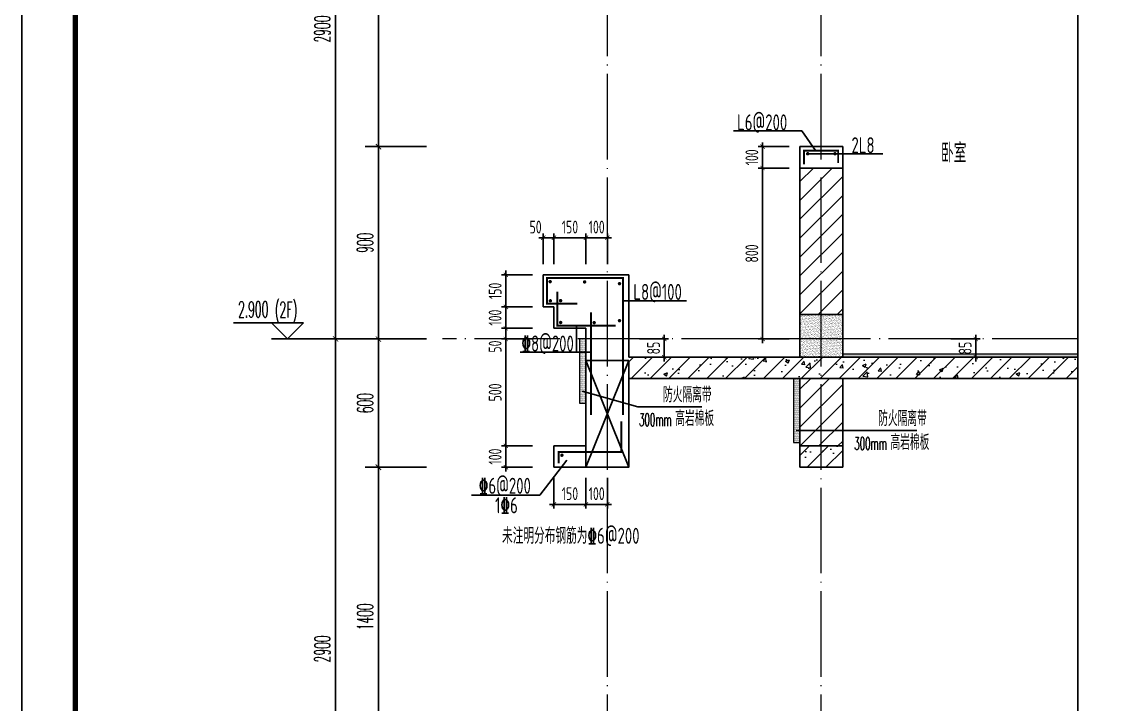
# Model space of a CAD drawing. Extents: x 826826 to 1642106, y -156213 to 399140.
# Drawn here: x 1580746 to 1585848, y 288958 to 292150 of the extents above; entities that cross this region are included whole.
import ezdxf

# ---------------------------------------------------------------- set-up
doc = ezdxf.new("R2010")
doc.units = 0
doc.header["$LTSCALE"] = 1000
doc.linetypes.add('DOTE', pattern=[2.4200000000000004, 2, -0.2, 0.02, -0.2])
doc.layers.get('0').update_dxf_attribs({"linetype": 'CONTINUOUS'})
doc.layers.get('DEFPOINTS').update_dxf_attribs({"linetype": 'CONTINUOUS'})
for name, color, linetype in [('DIM', 2, 'CONTINUOUS'), ('DIM_ELEV', 3, 'CONTINUOUS'), ('DIM_IDEN', 67, 'CONTINUOUS'), ('DIM_SYMB', 3, 'CONTINUOUS'), ('PUB_DIM', 3, 'CONTINUOUS'), ('PUB_TEXT', 2, 'CONTINUOUS'), ('REIN', 6, 'CONTINUOUS'), ('S-大样-砼线', 7, 'CONTINUOUS'), ('S-引出线', 40, 'CONTINUOUS'), ('TEXT', 2, 'CONTINUOUS'), ('WALL', 5, 'CONTINUOUS'), ('yichutu', 7, 'CONTINUOUS'), ('立面-看线', 251, 'CONTINUOUS')]:
    doc.layers.add(name, color=color, linetype=linetype)
for name, color, linetype, lineweight in [('DOTE', 251, 'DOTE', 9), ('PUB_HATCH', 8, 'CONTINUOUS', 9), ('内粉刷', 37, 'CONTINUOUS', 9), ('图框', 9, 'CONTINUOUS', 18)]:
    doc.layers.add(name, color=color, linetype=linetype, lineweight=lineweight)
doc.styles.add('_TCH_DIM', font='SIMPLEX.shx', dxfattribs={"width": 0.7, "bigfont": 'GBCBIG.shx'})
doc.styles.add('_TCH_DIM_T3', font='SIMPLEX.shx', dxfattribs={"width": 0.4941176470588236, "bigfont": 'GBCBIG.shx'})
doc.styles.add('DIM_FONT_T3', font='SIMPLEX', dxfattribs={"width": 0.7058823529411765, "bigfont": 'GBCBIG'})
doc.styles.add('TSSD_DIMENSION', font='Tssdeng.shx', dxfattribs={"width": 0.7, "bigfont": 'tssdchn.shx'})
doc.styles.add('TSSD_REIN', font='tssdeng.shx', dxfattribs={"width": 0.7, "height": 300, "bigfont": 'tssdchn.shx'})
doc.styles.add('w', font='tssdeng.shx', dxfattribs={"width": 0.8, "bigfont": 'tssdchn.shx'})
doc.dimstyles.new('_TCH_ARCH&&25', dxfattribs={"dimtxt": 74.375, "dimasz": 25, "dimexe": 62.5, "dimexo": 75, "dimgap": 25, "dimtad": 1, "dimdec": 0, "dimzin": 0, "dimdsep": 46, "dimtxsty": '_TCH_DIM_T3', "dimblk": 'ARCHTICK', "dimcen": 0.09, "dimclrt": 7, "dimazin": 0, "dimtfac": 1, "dimtdec": 0, "dimtix": 1, "dimtmove": 2, "dimatfit": 3, "dimldrblk": 'ARCHTICK', "dimfxl": 0, "dimtolj": 1, "dimtzin": 0, "dimarcsym": 0})
doc.dimstyles.new('TSSD_20_20', dxfattribs={"dimtxt": 60, "dimasz": 20, "dimexe": 20, "dimexo": 50, "dimgap": 20, "dimtad": 1, "dimdec": 0, "dimzin": 0, "dimdsep": 46, "dimtxsty": 'TSSD_DIMENSION', "dimblk": 'ARCHTICK', "dimblk1": 'ARCHTICK', "dimblk2": 'ARCHTICK', "dimcen": 0, "dimdle": 20, "dimclrt": 7, "dimadec": 0, "dimazin": 0, "dimtfac": 1, "dimtdec": 0, "dimtix": 1, "dimtmove": 2, "dimatfit": 3, "dimfxl": 0, "dimtolj": 1, "dimtzin": 0, "dimarcsym": 0})
pattern_1 = [(45, (689015.7944311065, 456254.2921609124), (-44.19419150182874, 44.19419150182875), [])]
pattern_2 = [(45, (689015.7944311065, 456209.4143234123), (-44.19417382415921, 44.19417382415922), []), (49.99999999999999, (689015.7944311065, 456209.4143234123), (179.3150456501884, -15.68803374564878), [18.75, -206.25]), (355, (689015.7944311065, 456209.4143234123), (-34.68783340325, 188.048033425003), [15, -165]), (100.4514, (689030.7373511065, 456208.1069884123), (144.6273454285054, 172.3598855152384), [15.9350475, -175.285528]), (46.18420000000002, (689015.7944311065, 456259.4143234123), (266.8102621564111, -41.37975358225452), [28.12499999999996, -309.3749999999993]), (96.6356, (689038.0286173566, 456255.9659966624), (233.6656763871758, 243.5294677251104), [23.902572, -262.92825]), (351.1842, (689015.7944311065, 456259.4143234123), (233.6654862834068, 243.5296502313311), [22.5, -247.5]), (21, (689040.7944311065, 456246.9143234123), (149.2267630296154, -100.6547226663347), [18.75, -206.25]), (326.0000000000001, (689040.7944311065, 456246.9143234123), (60.82883298039543, 181.2875112617133), [15, -165]), (71.4514, (689053.2299893566, 456238.5264219124), (210.0556571453725, 80.6326241774881), [15.9350475, -175.285528]), (37.50000000000001, (689015.7944311065, 456209.4143234123), (3.039963829322667, 83.22346345782788), [0, -163, 0, -167.5, 0, -165.625]), (7.499999999999999, (689015.7944311065, 456209.4143234123), (65.76738436053715, 98.60292797059006), [0, -95.5, 0, -159.25, 0, -63.125]), (327.5, (688960.0444311065, 456209.4143234123), (133.4556090431022, -5.638717933594939), [0, -62.5, 0, -195, 0, -258.75]), (317.5, (688935.0444311065, 456209.4143234123), (145.7965423355966, 25.02624558307943), [0, -81.25, 0, -129.5, 0, -183.75])]

# ---------------------------------------------------------------- blocks, each defined once
blk = doc.blocks.new('GFDDDDRG')
at = {"layer": '图框'}
blk.add_lwpolyline([(923309.7791572664, -107436.9617041193), (923309.7791572663, -159999.4617041193), (893609.7791572664, -159999.4617041193), (893609.7791572665, -107436.9617041193)], close=True, dxfattribs=at)
blk.add_lwpolyline([(923309.7791572664, -107436.9617041193), (923309.7791572663, -159999.4617041193), (893609.7791572664, -159999.4617041193), (893609.7791572665, -107436.9617041193)], close=True, dxfattribs=at)
at = {"layer": '图框', "const_width": 50}
blk.add_lwpolyline([(894109.7791572664, -159499.4617041193), (922809.7791572663, -159499.4617041193), (922809.7791572664, -108686.9617041193), (894109.7791572665, -108686.9617041193)], close=True, dxfattribs=at)
blk = doc.blocks.new('yct-1051-594-26275-14850-25-1002.0')
at = {"layer": 'yichutu', "color": 7}
blk.add_lwpolyline([(0, 0), (0, 14850), (26275, 14850), (26275, 0)], close=True, dxfattribs=at)
blk = doc.blocks.new('VDVDXAXFSFFX')
at = {"layer": 'PUB_HATCH'}
h = blk.add_hatch(dxfattribs=at)
h.set_pattern_fill('DOTS', color=251, scale=2, style=0)
h.set_pattern_definition([(0, (924712.4965232481, -148185.5928938247), (1.5875, 3.175), [0, -3.175])])
h.paths.add_polyline_path([(924682.496528509, -148185.5928938247), (924712.4965288265, -148185.5928938247), (924712.4965296196, -147935.5928918117), (924712.4965296126, -147885.5928918776), (924712.4965232481, -147885.5928918157), (924712.4965232481, -147885.5928938247), (924682.496528509, -147885.5928938247)])
at = {"layer": 'DIM_IDEN', "color": 5}
for p, q in [((924695.4944669578, -148129.2886519908), (924955.5658560492, -148202.8897275763)), ((924955.5658560492, -148202.8897275763), (925253.409062462, -148202.8897275763))]:
    blk.add_line(p, q, dxfattribs=at)
at = {"layer": 'PUB_HATCH', "color": 5}
blk.add_lwpolyline([(924712.4965232481, -147885.5928938247), (924682.496528509, -147885.5928938247), (924682.496528509, -148185.5928938247), (924712.4965232481, -148185.5928938247)], close=True, dxfattribs=at)
at = {"layer": 'PUB_TEXT', "style": 'DIM_FONT_T3', "width": 0.7058823529411765}
blk.add_text('防火隔离带', height=71.48936170212767, dxfattribs=at).set_placement((925072.609312775, -148181.8897275763))
at = {"layer": 'PUB_TEXT', "color": 5, "style": 'DIM_FONT_T3'}
for s, height, width, p in [('300mm', 59.5, 0.4982698961937717, (924960.3522060211, -148292.9097275763)), ('高岩棉板', 71.48936170212767, 0.7058823529411765, (925129.763970727, -148292.9097275763))]:
    blk.add_text(s, height=height, dxfattribs=dict(at, width=width)).set_placement(p)
blk = doc.blocks.new('A$C1F6240CC')
at = {"layer": 'PUB_HATCH'}
h = blk.add_hatch(dxfattribs=at)
h.set_pattern_fill('DOTS', color=251, scale=2, style=0)
h.set_pattern_definition([(0, (-1.955777406692505e-08, -299.9999999983702), (1.5875, 3.175), [0, -3.175])])
h.paths.add_polyline_path([(-29.99999475874938, -299.999999998312), (5.558831617236137e-06, -299.9999999983702), (6.351852789521217e-06, -49.99999798531644), (6.344867870211601e-06, 1.948734279721975e-06), (-1.955777406692505e-08, 2.010667230933905e-06), (-1.955777406692505e-08, 1.688022166490555e-09), (-29.99999475874938, 1.688022166490555e-09)])
at = {"layer": 'DIM_IDEN', "color": 5}
for p, q in [((-17.00205630995333, -243.6957581644529), (275.1374033376342, -243.6957581644529)), ((275.1374033376342, -243.6957581644529), (546.9959839678602, -243.6957581644529))]:
    blk.add_line(p, q, dxfattribs=at)
at = {"layer": 'PUB_HATCH', "color": 5}
blk.add_lwpolyline([(-1.955777406692505e-08, 1.629814505577087e-09), (-29.99999475874938, 1.629814505577087e-09), (-29.99999475874938, -299.9999999983702), (-1.955777406692505e-08, -299.9999999983702)], close=True, dxfattribs=at)
at = {"layer": 'PUB_TEXT', "style": 'DIM_FONT_T3', "width": 0.7058823529411765}
blk.add_text('防火隔离带', height=71.48936170212767, dxfattribs=at).set_placement((366.1962342807512, -222.6957581644529))
at = {"layer": 'PUB_TEXT', "color": 5, "style": 'DIM_FONT_T3'}
for s, height, width, p in [('高岩棉板', 71.48936170212767, 0.7058823529411765, (423.3508922328077, -333.7157581644528)), ('300mm', 59.5, 0.4982698961937717, (253.9391275269252, -333.7157581644528))]:
    blk.add_text(s, height=height, dxfattribs=dict(at, width=width)).set_placement(p)
blk = doc.blocks.new('_ArchTick')
at = {"color": 0, "linetype": 'ByBlock', "const_width": 0.15}
blk.add_lwpolyline([(-0.5, -0.5), (0.5, 0.5)], dxfattribs=at)
blk = doc.blocks.new('*D1341')
at = {"layer": 'DEFPOINTS', "color": 0}
for p in [(1583583.38397133, 290666.382415924), (1583749.343856421, 290666.382415924), (1583583.38397133, 290581.3824160886)]:
    blk.add_point(p, dxfattribs=at)
at = {"layer": 'DIM', "color": 0, "lineweight": -2}
for p, q in [((1583749.343856421, 290666.382415924), (1583749.343856421, 290686.382415924)), ((1583633.38397133, 290666.382415924), (1583769.343856421, 290666.382415924)), ((1583749.343856421, 290581.3824160886), (1583749.343856421, 290666.382415924)), ((1583633.38397133, 290581.3824160886), (1583769.343856421, 290581.3824160886)), ((1583749.343856421, 290581.3824160886), (1583749.343856421, 290561.3824160886))]:
    blk.add_line(p, q, dxfattribs=at)
at = {"layer": 'DIM', "color": 0, "lineweight": -2, "xscale": 20, "yscale": 20, "zscale": 20}
for p, rotation in [((1583749.343856421, 290666.382415924), 270), ((1583749.343856421, 290581.3824160886), 90)]:
    blk.add_blockref('_ArchTick', p, dxfattribs=dict(at, rotation=rotation))
at = {"layer": 'DIM', "color": 7, "insert": (1583699.343856421, 290623.8824160065), "char_height": 60, "attachment_point": 5, "rotation": 90, "style": 'TSSD_DIMENSION'}
blk.add_mtext('\\A1;85', dxfattribs=at)
blk = doc.blocks.new('*D1514')
at = {"layer": 'DEFPOINTS', "color": 0}
for p in [(1585039.68739327, 290666.3823957681), (1585205.647279134, 290666.3823957681), (1585039.68739327, 290581.3824224813)]:
    blk.add_point(p, dxfattribs=at)
at = {"layer": 'DIM', "color": 0, "lineweight": -2}
for p, q in [((1585205.647279134, 290666.3823957681), (1585205.647279134, 290686.3823957681)), ((1585089.68739327, 290666.3823957681), (1585225.647279134, 290666.3823957681)), ((1585205.647279134, 290581.3824224813), (1585205.647279134, 290666.3823957681)), ((1585089.68739327, 290581.3824224813), (1585225.647279134, 290581.3824224813)), ((1585205.647279134, 290581.3824224813), (1585205.647279134, 290561.3824224813))]:
    blk.add_line(p, q, dxfattribs=at)
at = {"layer": 'DIM', "color": 0, "lineweight": -2, "xscale": 20, "yscale": 20, "zscale": 20}
for p, rotation in [((1585205.647279134, 290666.3823957681), 270), ((1585205.647279134, 290581.3824224813), 90)]:
    blk.add_blockref('_ArchTick', p, dxfattribs=dict(at, rotation=rotation))
at = {"layer": 'DIM', "color": 7, "insert": (1585155.647279134, 290623.8824091249), "char_height": 60, "attachment_point": 5, "rotation": 90, "style": 'TSSD_DIMENSION'}
blk.add_mtext('\\A1;85', dxfattribs=at)
blk = doc.blocks.new('*D1520')
at = {"layer": 'DEFPOINTS', "color": 0}
for p in [(1583233.384237517, 290066.3822785713), (1583383.384237515, 290066.3822785683), (1583383.384237515, 289892.6715886153)]:
    blk.add_point(p, dxfattribs=at)
at = {"layer": 'DIM', "color": 0, "lineweight": -2}
for p, q in [((1583233.384237517, 290016.3822785713), (1583233.384237517, 289872.6715886153)), ((1583383.384237515, 290016.3822785683), (1583383.384237515, 289872.6715886153)), ((1583213.384237517, 289892.6715886153), (1583403.384237515, 289892.6715886153))]:
    blk.add_line(p, q, dxfattribs=at)
at = {"layer": 'DIM', "color": 0, "lineweight": -2, "xscale": 20, "yscale": 20, "zscale": 20, "rotation": 180}
blk.add_blockref('_ArchTick', (1583233.384237517, 289892.6715886153), dxfattribs=at)
at = {"layer": 'DIM', "color": 0, "lineweight": -2, "xscale": 20, "yscale": 20, "zscale": 20}
blk.add_blockref('_ArchTick', (1583383.384237515, 289892.6715886153), dxfattribs=at)
at = {"layer": 'DIM', "color": 7, "insert": (1583308.384237516, 289942.6715886153), "char_height": 60, "attachment_point": 5, "style": 'TSSD_DIMENSION'}
blk.add_mtext('\\A1;150', dxfattribs=at)
blk = doc.blocks.new('*D1521')
at = {"layer": 'DEFPOINTS', "color": 0}
for p in [(1583383.384237516, 290066.3822785683), (1583483.384230838, 290066.3822785665), (1583483.384230838, 289892.6715886128)]:
    blk.add_point(p, dxfattribs=at)
at = {"layer": 'DIM', "color": 0, "lineweight": -2}
for p, q in [((1583383.384237516, 290016.3822785683), (1583383.384237516, 289872.6715886128)), ((1583483.384230838, 290016.3822785665), (1583483.384230838, 289872.6715886128)), ((1583383.384237516, 289892.6715886128), (1583363.384237516, 289892.6715886128)), ((1583383.384237516, 289892.6715886128), (1583483.384230838, 289892.6715886128)), ((1583483.384230838, 289892.6715886128), (1583503.384230838, 289892.6715886128))]:
    blk.add_line(p, q, dxfattribs=at)
at = {"layer": 'DIM', "color": 0, "lineweight": -2, "xscale": 20, "yscale": 20, "zscale": 20}
blk.add_blockref('_ArchTick', (1583383.384237516, 289892.6715886128), dxfattribs=at)
at = {"layer": 'DIM', "color": 0, "lineweight": -2, "xscale": 20, "yscale": 20, "zscale": 20, "rotation": 180}
blk.add_blockref('_ArchTick', (1583483.384230838, 289892.6715886128), dxfattribs=at)
at = {"layer": 'DIM', "color": 7, "insert": (1583433.384234177, 289942.6715886128), "char_height": 60, "attachment_point": 5, "style": 'TSSD_DIMENSION'}
blk.add_mtext('\\A1;100', dxfattribs=at)
blk = doc.blocks.new('*D1522')
at = {"layer": 'DEFPOINTS', "color": 0}
for p in [(1583008.773185686, 290966.3822785673), (1583183.383952135, 290966.3822785673), (1583183.383952135, 290816.3822785672)]:
    blk.add_point(p, dxfattribs=at)
at = {"layer": 'DIM', "color": 0, "lineweight": -2}
for p, q in [((1583133.383952135, 290966.3822785673), (1582988.773185686, 290966.3822785673)), ((1583008.773185686, 290796.3822785672), (1583008.773185686, 290986.3822785673)), ((1583133.383952135, 290816.3822785672), (1582988.773185686, 290816.3822785672))]:
    blk.add_line(p, q, dxfattribs=at)
at = {"layer": 'DIM', "color": 0, "lineweight": -2, "xscale": 20, "yscale": 20, "zscale": 20}
for p, rotation in [((1583008.773185686, 290966.3822785673), 90), ((1583008.773185686, 290816.3822785672), 270)]:
    blk.add_blockref('_ArchTick', p, dxfattribs=dict(at, rotation=rotation))
at = {"layer": 'DIM', "color": 7, "insert": (1582958.773185686, 290891.3822785675), "char_height": 60, "attachment_point": 5, "rotation": 90, "style": 'TSSD_DIMENSION'}
blk.add_mtext('\\A1;150', dxfattribs=at)
blk = doc.blocks.new('*D1523')
at = {"layer": 'DEFPOINTS', "color": 0}
for p in [(1583008.773185686, 290816.3822785672), (1583183.383952135, 290816.3822785672), (1583183.383952135, 290716.3822785672)]:
    blk.add_point(p, dxfattribs=at)
at = {"layer": 'DIM', "color": 0, "lineweight": -2}
for p, q in [((1583133.383952135, 290816.3822785672), (1582988.773185686, 290816.3822785672)), ((1583008.773185686, 290816.3822785672), (1583008.773185686, 290836.3822785672)), ((1583008.773185686, 290716.3822785672), (1583008.773185686, 290816.3822785672)), ((1583133.383952135, 290716.3822785672), (1582988.773185686, 290716.3822785672)), ((1583008.773185686, 290716.3822785672), (1583008.773185686, 290696.3822785672))]:
    blk.add_line(p, q, dxfattribs=at)
at = {"layer": 'DIM', "color": 0, "lineweight": -2, "xscale": 20, "yscale": 20, "zscale": 20}
for p, rotation in [((1583008.773185686, 290816.3822785672), 270), ((1583008.773185686, 290716.3822785672), 90)]:
    blk.add_blockref('_ArchTick', p, dxfattribs=dict(at, rotation=rotation))
at = {"layer": 'DIM', "color": 7, "insert": (1582958.773185686, 290766.3822785674), "char_height": 60, "attachment_point": 5, "rotation": 90, "style": 'TSSD_DIMENSION'}
blk.add_mtext('\\A1;100', dxfattribs=at)
blk = doc.blocks.new('*D1524')
at = {"layer": 'DEFPOINTS', "color": 0}
for p in [(1583008.773185686, 290716.3822785672), (1583183.383952135, 290716.3822785672), (1583183.383952135, 290666.3822785675)]:
    blk.add_point(p, dxfattribs=at)
at = {"layer": 'DIM', "color": 0, "lineweight": -2}
for p, q in [((1583008.773185686, 290646.3822785675), (1583008.773185686, 290736.3822785672)), ((1583133.383952135, 290716.3822785672), (1582988.773185686, 290716.3822785672)), ((1583133.383952135, 290666.3822785675), (1582988.773185686, 290666.3822785675))]:
    blk.add_line(p, q, dxfattribs=at)
at = {"layer": 'DIM', "color": 0, "lineweight": -2, "xscale": 20, "yscale": 20, "zscale": 20}
for p, rotation in [((1583008.773185686, 290716.3822785672), 90), ((1583008.773185686, 290666.3822785675), 270)]:
    blk.add_blockref('_ArchTick', p, dxfattribs=dict(at, rotation=rotation))
at = {"layer": 'DIM', "color": 7, "insert": (1582958.773185686, 290630.9207401062), "char_height": 60, "attachment_point": 5, "rotation": 90, "style": 'TSSD_DIMENSION'}
blk.add_mtext('\\A1;50', dxfattribs=at)
blk = doc.blocks.new('*D1525')
at = {"layer": 'DEFPOINTS', "color": 0}
for p in [(1583008.773185686, 290666.3822785675), (1583183.383952135, 290666.3822785675), (1583183.383952135, 290166.3822785676)]:
    blk.add_point(p, dxfattribs=at)
at = {"layer": 'DIM', "color": 0, "lineweight": -2}
for p, q in [((1583008.773185686, 290146.3822785676), (1583008.773185686, 290686.3822785675)), ((1583133.383952135, 290666.3822785675), (1582988.773185686, 290666.3822785675)), ((1583133.383952135, 290166.3822785676), (1582988.773185686, 290166.3822785676))]:
    blk.add_line(p, q, dxfattribs=at)
at = {"layer": 'DIM', "color": 0, "lineweight": -2, "xscale": 20, "yscale": 20, "zscale": 20}
for p, rotation in [((1583008.773185686, 290666.3822785675), 90), ((1583008.773185686, 290166.3822785676), 270)]:
    blk.add_blockref('_ArchTick', p, dxfattribs=dict(at, rotation=rotation))
at = {"layer": 'DIM', "color": 7, "insert": (1582958.773185686, 290416.3822785678), "char_height": 60, "attachment_point": 5, "rotation": 90, "style": 'TSSD_DIMENSION'}
blk.add_mtext('\\A1;500', dxfattribs=at)
blk = doc.blocks.new('*D1526')
at = {"layer": 'DEFPOINTS', "color": 0}
for p in [(1583008.773185686, 290166.3822785676), (1583183.383952135, 290166.3822785676), (1583183.383952135, 290066.3822785676)]:
    blk.add_point(p, dxfattribs=at)
at = {"layer": 'DIM', "color": 0, "lineweight": -2}
for p, q in [((1583008.773185686, 290166.3822785676), (1583008.773185686, 290186.3822785676)), ((1583133.383952135, 290166.3822785676), (1582988.773185686, 290166.3822785676)), ((1583008.773185686, 290066.3822785676), (1583008.773185686, 290166.3822785676)), ((1583133.383952135, 290066.3822785676), (1582988.773185686, 290066.3822785676)), ((1583008.773185686, 290066.3822785676), (1583008.773185686, 290046.3822785676))]:
    blk.add_line(p, q, dxfattribs=at)
at = {"layer": 'DIM', "color": 0, "lineweight": -2, "xscale": 20, "yscale": 20, "zscale": 20}
for p, rotation in [((1583008.773185686, 290166.3822785676), 270), ((1583008.773185686, 290066.3822785676), 90)]:
    blk.add_blockref('_ArchTick', p, dxfattribs=dict(at, rotation=rotation))
at = {"layer": 'DIM', "color": 7, "insert": (1582958.773185686, 290116.3822785679), "char_height": 60, "attachment_point": 5, "rotation": 90, "style": 'TSSD_DIMENSION'}
blk.add_mtext('\\A1;100', dxfattribs=at)
blk = doc.blocks.new('*D1543')
at = {"layer": 'DEFPOINTS', "color": 0}
for p in [(1582413.189814228, 290066.3822785678), (1582713.189814249, 290066.3822785678), (1582713.189814249, 288666.3824160881)]:
    blk.add_point(p, dxfattribs=at)
at = {"layer": 'PUB_DIM', "color": 0, "lineweight": -2}
for p, q in [((1582638.189814249, 290066.3822785678), (1582350.689814228, 290066.3822785678)), ((1582413.189814228, 288666.3824160881), (1582413.189814228, 290066.3822785678)), ((1582638.189814249, 288666.3824160881), (1582350.689814228, 288666.3824160881))]:
    blk.add_line(p, q, dxfattribs=at)
at = {"layer": 'PUB_DIM', "color": 0, "lineweight": -2, "xscale": 25, "yscale": 25, "zscale": 25}
for p, rotation in [((1582413.189814228, 290066.3822785678), 90), ((1582413.189814228, 288666.3824160881), 270)]:
    blk.add_blockref('_ArchTick', p, dxfattribs=dict(at, rotation=rotation))
at = {"layer": 'PUB_DIM', "color": 7, "insert": (1582351.002314228, 289366.3823473282), "char_height": 74.375, "attachment_point": 5, "rotation": 90, "style": '_TCH_DIM_T3'}
blk.add_mtext('\\A1;1400', dxfattribs=at)
blk = doc.blocks.new('*D1544')
at = {"layer": 'DEFPOINTS', "color": 0}
for p in [(1582413.189814228, 290666.3822785674), (1582713.189814249, 290666.3822785674), (1582713.189814249, 290066.3822785678)]:
    blk.add_point(p, dxfattribs=at)
at = {"layer": 'PUB_DIM', "color": 0, "lineweight": -2}
for p, q in [((1582638.189814249, 290666.3822785674), (1582350.689814228, 290666.3822785674)), ((1582413.189814228, 290066.3822785678), (1582413.189814228, 290666.3822785674)), ((1582638.189814249, 290066.3822785678), (1582350.689814228, 290066.3822785678))]:
    blk.add_line(p, q, dxfattribs=at)
at = {"layer": 'PUB_DIM', "color": 0, "lineweight": -2, "xscale": 25, "yscale": 25, "zscale": 25}
for p, rotation in [((1582413.189814228, 290666.3822785674), 90), ((1582413.189814228, 290066.3822785678), 270)]:
    blk.add_blockref('_ArchTick', p, dxfattribs=dict(at, rotation=rotation))
at = {"layer": 'PUB_DIM', "color": 7, "insert": (1582351.002314228, 290366.3822785678), "char_height": 74.375, "attachment_point": 5, "rotation": 90, "style": '_TCH_DIM_T3'}
blk.add_mtext('\\A1;600', dxfattribs=at)
blk = doc.blocks.new('*D1545')
at = {"layer": 'DEFPOINTS', "color": 0}
for p in [(1582413.189814228, 291566.3824160881), (1582713.189814249, 291566.3824160881), (1582713.189814249, 290666.3822785674)]:
    blk.add_point(p, dxfattribs=at)
at = {"layer": 'PUB_DIM', "color": 0, "lineweight": -2}
for p, q in [((1582638.189814249, 291566.3824160881), (1582350.689814228, 291566.3824160881)), ((1582413.189814228, 290666.3822785674), (1582413.189814228, 291566.3824160881)), ((1582638.189814249, 290666.3822785674), (1582350.689814228, 290666.3822785674))]:
    blk.add_line(p, q, dxfattribs=at)
at = {"layer": 'PUB_DIM', "color": 0, "lineweight": -2, "xscale": 25, "yscale": 25, "zscale": 25}
for p, rotation in [((1582413.189814228, 291566.3824160881), 90), ((1582413.189814228, 290666.3822785674), 270)]:
    blk.add_blockref('_ArchTick', p, dxfattribs=dict(at, rotation=rotation))
at = {"layer": 'PUB_DIM', "color": 7, "insert": (1582351.002314228, 291116.382347328), "char_height": 74.375, "attachment_point": 5, "rotation": 90, "style": '_TCH_DIM_T3'}
blk.add_mtext('\\A1;900', dxfattribs=at)
blk = doc.blocks.new('*D1546')
at = {"layer": 'DEFPOINTS', "color": 0}
for p in [(1582413.189814228, 292966.3822785678), (1582713.189814249, 292966.3822785678), (1582713.189814249, 291566.3824160881)]:
    blk.add_point(p, dxfattribs=at)
at = {"layer": 'PUB_DIM', "color": 0, "lineweight": -2}
for p, q in [((1582638.189814249, 292966.3822785678), (1582350.689814228, 292966.3822785678)), ((1582413.189814228, 291566.3824160881), (1582413.189814228, 292966.3822785678)), ((1582638.189814249, 291566.3824160881), (1582350.689814228, 291566.3824160881))]:
    blk.add_line(p, q, dxfattribs=at)
at = {"layer": 'PUB_DIM', "color": 0, "lineweight": -2, "xscale": 25, "yscale": 25, "zscale": 25}
for p, rotation in [((1582413.189814228, 292966.3822785678), 90), ((1582413.189814228, 291566.3824160881), 270)]:
    blk.add_blockref('_ArchTick', p, dxfattribs=dict(at, rotation=rotation))
at = {"layer": 'PUB_DIM', "color": 7, "insert": (1582351.002314228, 292266.3823473282), "char_height": 74.375, "attachment_point": 5, "rotation": 90, "style": '_TCH_DIM_T3'}
blk.add_mtext('\\A1;1400', dxfattribs=at)
blk = doc.blocks.new('*D1559')
at = {"layer": 'DEFPOINTS', "color": 0}
for p in [(1582213.189814223, 290666.3822785674), (1582713.189814249, 290666.3822785674), (1582713.189814249, 287766.3822785674)]:
    blk.add_point(p, dxfattribs=at)
at = {"layer": 'PUB_DIM', "color": 0, "lineweight": -2}
for p, q in [((1582638.189814249, 290666.3822785674), (1582150.689814223, 290666.3822785674)), ((1582213.189814223, 287766.3822785674), (1582213.189814223, 290666.3822785674)), ((1582638.189814249, 287766.3822785674), (1582150.689814223, 287766.3822785674))]:
    blk.add_line(p, q, dxfattribs=at)
at = {"layer": 'PUB_DIM', "color": 0, "lineweight": -2, "xscale": 25, "yscale": 25, "zscale": 25}
for p, rotation in [((1582213.189814223, 290666.3822785674), 90), ((1582213.189814223, 287766.3822785674), 270)]:
    blk.add_blockref('_ArchTick', p, dxfattribs=dict(at, rotation=rotation))
at = {"layer": 'PUB_DIM', "color": 7, "insert": (1582151.002314223, 289216.3822785676), "char_height": 74.375, "attachment_point": 5, "rotation": 90, "style": '_TCH_DIM_T3'}
blk.add_mtext('\\A1;2900', dxfattribs=at)
blk = doc.blocks.new('*D1560')
at = {"layer": 'DEFPOINTS', "color": 0}
for p in [(1582213.189814223, 293566.3822785674), (1582713.189814249, 293566.3822785674), (1582713.189814249, 290666.3822785674)]:
    blk.add_point(p, dxfattribs=at)
at = {"layer": 'PUB_DIM', "color": 0, "lineweight": -2}
for p, q in [((1582638.189814249, 293566.3822785674), (1582150.689814223, 293566.3822785674)), ((1582213.189814223, 290666.3822785674), (1582213.189814223, 293566.3822785674)), ((1582638.189814249, 290666.3822785674), (1582150.689814223, 290666.3822785674))]:
    blk.add_line(p, q, dxfattribs=at)
at = {"layer": 'PUB_DIM', "color": 0, "lineweight": -2, "xscale": 25, "yscale": 25, "zscale": 25}
for p, rotation in [((1582213.189814223, 293566.3822785674), 90), ((1582213.189814223, 290666.3822785674), 270)]:
    blk.add_blockref('_ArchTick', p, dxfattribs=dict(at, rotation=rotation))
at = {"layer": 'PUB_DIM', "color": 7, "insert": (1582151.002314223, 292116.3822785676), "char_height": 74.375, "attachment_point": 5, "rotation": 90, "style": '_TCH_DIM_T3'}
blk.add_mtext('\\A1;2900', dxfattribs=at)
blk = doc.blocks.new('20210809.02282059')
at = {"layer": 'REIN', "const_width": 9}
blk.add_lwpolyline([(87484.17413905729, 66580.93723980524), (87484.17413905729, 66644.7473179046), (87644.05902665015, 66644.7473179046), (87644.05902665015, 66586.78243779903)], dxfattribs=at)
at = {"layer": 'REIN', "const_width": 8}
for points in [[(87497.66146427253, 66629.68552062381, 1), (87505.66146427253, 66629.68552062381, 1)], [(87625.09821334062, 66629.68552062381, 1), (87633.09821334062, 66629.68552062381, 1)]]:
    blk.add_lwpolyline(points, format="xyb", close=True, dxfattribs=at)
at = {"layer": 'S-引出线'}
for p, q in [((87474.5888281595, 66737.00278282212), (87154.50981688779, 66737.00278282212)), ((87538.80876634456, 66644.7473179046), (87474.5888281595, 66737.00278282212)), ((87501.66146427253, 66629.68552062381), (87853.2882327484, 66629.68552062381))]:
    blk.add_line(p, q, dxfattribs=at)
at = {"layer": 'TEXT', "style": 'w', "width": 0.7}
for s, p in [('L6@200', (87171.47256206069, 66739.17247021152)), ('2L8', (87706.15828353167, 66632.06966891466))]:
    blk.add_text(s, height=75, rotation=1.867629851175362e-07, dxfattribs=at).set_placement(p)
blk = doc.blocks.new('A$C696610E5')
at = {"layer": 'REIN', "const_width": 9}
for points in [[(494.509790064767, 974.7257854625932), (353.2976836580783, 974.7257854625932), (353.2976836580783, 1094.985582859663), (708.3287663660012, 1094.985582859663), (708.3287663660012, 454.9217226114124)], [(401.6353541486897, 1031.683887465857), (401.6353541486897, 872.6115356116788), (673.8797542294487, 872.6115356116788)], [(557.8394778273068, 933.9868763727718), (557.8394778273068, 454.9217226114124)]]:
    blk.add_lwpolyline(points, dxfattribs=at)
at = {"layer": 'REIN', "const_width": 8}
for points in [[(363.4237561263144, 1078.319648156874, 1), (371.4237561263144, 1078.319648156874, 1)], [(524.5462573827244, 1076.877613991499, 1), (532.5462573827244, 1076.877613991499, 1)], [(687.691048192326, 1068.733111102658, 1), (695.691048192326, 1068.733111102658, 1)], [(364.5459516532719, 988.5857456214726, 1), (372.5459516532719, 988.5857456214726, 1)], [(412.3416766035371, 989.1865931907669, 1), (420.3416766035371, 989.1865931907669, 1)], [(412.3416766035371, 887.0723433398525, 1), (420.3416766035371, 887.0723433398525, 1)], [(569.1502675772645, 886.0968876407132, 1), (577.1502675772645, 886.0968876407132, 1)], [(687.691048192326, 895.7309673416312, 1), (695.691048192326, 895.7309673416312, 1)], [(418.3335837004706, 266.0728377097403, 1), (426.3335837004706, 266.0728377097403, 1)]]:
    blk.add_lwpolyline(points, format="xyb", close=True, dxfattribs=at)
at = {"layer": 'REIN'}
blk.add_lwpolyline([(407.6962873237208, 227.9368133810931, 9, 9, 0), (407.6962873237208, 280.8972348045208, 9, 9, 0), (700.0779394982383, 280.8972348045208, 9, 9, 0), (700.0779394982383, 425.2837667731219, 9, 9, 0)], format="xyseb", dxfattribs=at)
at = {"layer": 'S-大样-砼线'}
for p, q in [((534.9040304459631, 709.8516199543374), (734.9040294354782, 209.8440195930889)), ((734.9069771897048, 709.8516199523001), (534.9069785606116, 209.844019583601))]:
    blk.add_line(p, q, dxfattribs=at)
blk.add_lwpolyline([(734.9040363086388, 709.8516199485748), (534.9040304459631, 709.8516199485748), (534.9040306201205, 209.8440195873263), (734.9040364818648, 209.8440195873263)], close=True, dxfattribs=at)
at = {"layer": 'S-引出线'}
for p, q in [((704.1631958922371, 988.4597291483078), (1004.297492629848, 988.4597291483078)), ((490.5750032179058, 872.6115356116788), (490.5750032179058, 748.9157818023814)), ((227.2092979103327, 748.9157818023814), (561.0946904830635, 748.9157818023814))]:
    blk.add_line(p, q, dxfattribs=at)
blk.add_lwpolyline([(445.2543249456212, 242.7062188587734), (318.5882805185392, 79.6132992474013), (-0.001608953811228275, 79.6132992474013)], dxfattribs=at)
at = {"layer": 'TEXT', "style": 'TSSD_REIN', "width": 0.7}
for s, p in [('L8@100', (756.2409710646607, 992.5684979612124)), ('%%1328@200', (233.1230397964828, 751.0794697510428)), ('%%1326@200', (33.92213285947219, 85.49364312767284)), ('1%%1326', (110.1237758682109, -5.770403678005096)), ('未注明分布钢筋为%%1326@200', (142.7750935829245, -148.4006670246017))]:
    blk.add_text(s, height=75, rotation=1.867629851175362e-07, dxfattribs=at).set_placement(p)
blk = doc.blocks.new('*D2167')
at = {"layer": 'DEFPOINTS', "color": 0}
for p in [(1583233.383977977, 291140.0929685128), (1583183.383887869, 290966.3822785616), (1583233.383977977, 290966.3822785625)]:
    blk.add_point(p, dxfattribs=at)
at = {"layer": 'DIM', "color": 0, "lineweight": -2}
for p, q in [((1583183.383887869, 291016.3822785616), (1583183.383887869, 291160.0929685128)), ((1583233.383977977, 291016.3822785625), (1583233.383977977, 291160.0929685128)), ((1583163.383887869, 291140.0929685128), (1583253.383977977, 291140.0929685128))]:
    blk.add_line(p, q, dxfattribs=at)
at = {"layer": 'DIM', "color": 0, "lineweight": -2, "xscale": 20, "yscale": 20, "zscale": 20, "rotation": 180}
blk.add_blockref('_ArchTick', (1583183.383887869, 291140.0929685128), dxfattribs=at)
at = {"layer": 'DIM', "color": 0, "lineweight": -2, "xscale": 20, "yscale": 20, "zscale": 20}
blk.add_blockref('_ArchTick', (1583233.383977977, 291140.0929685128), dxfattribs=at)
at = {"layer": 'DIM', "color": 7, "insert": (1583147.922349407, 291190.0929685128), "char_height": 60, "attachment_point": 5, "style": 'TSSD_DIMENSION'}
blk.add_mtext('\\A1;50', dxfattribs=at)
blk = doc.blocks.new('*D2168')
at = {"layer": 'DEFPOINTS', "color": 0}
for p in [(1583383.383978006, 291140.0929685147), (1583233.383977977, 290966.3822785625), (1583383.383978006, 290966.3822785653)]:
    blk.add_point(p, dxfattribs=at)
at = {"layer": 'DIM', "color": 0, "lineweight": -2}
for p, q in [((1583233.383977977, 291016.3822785625), (1583233.383977977, 291160.0929685147)), ((1583383.383978006, 291016.3822785653), (1583383.383978006, 291160.0929685147)), ((1583213.383977977, 291140.0929685147), (1583403.383978006, 291140.0929685147))]:
    blk.add_line(p, q, dxfattribs=at)
at = {"layer": 'DIM', "color": 0, "lineweight": -2, "xscale": 20, "yscale": 20, "zscale": 20, "rotation": 180}
blk.add_blockref('_ArchTick', (1583233.383977977, 291140.0929685147), dxfattribs=at)
at = {"layer": 'DIM', "color": 0, "lineweight": -2, "xscale": 20, "yscale": 20, "zscale": 20}
blk.add_blockref('_ArchTick', (1583383.383978006, 291140.0929685147), dxfattribs=at)
at = {"layer": 'DIM', "color": 7, "insert": (1583308.383977992, 291190.0929685147), "char_height": 60, "attachment_point": 5, "style": 'TSSD_DIMENSION'}
blk.add_mtext('\\A1;150', dxfattribs=at)
blk = doc.blocks.new('*D2169')
at = {"layer": 'DEFPOINTS', "color": 0}
for p in [(1583483.383971329, 291140.0929685171), (1583383.383978006, 290966.3822785653), (1583483.383971329, 290966.3822785673)]:
    blk.add_point(p, dxfattribs=at)
at = {"layer": 'DIM', "color": 0, "lineweight": -2}
for p, q in [((1583383.383978006, 291016.3822785653), (1583383.383978006, 291160.0929685171)), ((1583483.383971329, 291016.3822785673), (1583483.383971329, 291160.0929685171)), ((1583383.383978006, 291140.0929685171), (1583363.383978006, 291140.0929685171)), ((1583383.383978006, 291140.0929685171), (1583483.383971329, 291140.0929685171)), ((1583483.383971329, 291140.0929685171), (1583503.383971329, 291140.0929685171))]:
    blk.add_line(p, q, dxfattribs=at)
at = {"layer": 'DIM', "color": 0, "lineweight": -2, "xscale": 20, "yscale": 20, "zscale": 20}
blk.add_blockref('_ArchTick', (1583383.383978006, 291140.0929685171), dxfattribs=at)
at = {"layer": 'DIM', "color": 0, "lineweight": -2, "xscale": 20, "yscale": 20, "zscale": 20, "rotation": 180}
blk.add_blockref('_ArchTick', (1583483.383971329, 291140.0929685171), dxfattribs=at)
at = {"layer": 'DIM', "color": 7, "insert": (1583433.383974667, 291190.0929685171), "char_height": 60, "attachment_point": 5, "style": 'TSSD_DIMENSION'}
blk.add_mtext('\\A1;100', dxfattribs=at)
blk = doc.blocks.new('*D2704')
at = {"layer": 'DEFPOINTS', "color": 0}
for p in [(1584208.773269033, 291566.3824160944), (1584383.384035482, 291566.3824160944), (1584383.383964511, 291466.3824160887)]:
    blk.add_point(p, dxfattribs=at)
at = {"layer": 'DIM', "color": 0, "lineweight": -2}
for p, q in [((1584333.384035482, 291566.3824160944), (1584188.773269033, 291566.3824160944)), ((1584208.773269033, 291566.3824160944), (1584208.773269033, 291586.3824160944)), ((1584208.773269033, 291466.3824160887), (1584208.773269033, 291566.3824160944)), ((1584333.383964511, 291466.3824160887), (1584188.773269033, 291466.3824160887)), ((1584208.773269033, 291466.3824160887), (1584208.773269033, 291446.3824160887))]:
    blk.add_line(p, q, dxfattribs=at)
at = {"layer": 'DIM', "color": 0, "lineweight": -2, "xscale": 20, "yscale": 20, "zscale": 20}
for p, rotation in [((1584208.773269033, 291566.3824160944), 270), ((1584208.773269033, 291466.3824160887), 90)]:
    blk.add_blockref('_ArchTick', p, dxfattribs=dict(at, rotation=rotation))
at = {"layer": 'DIM', "color": 7, "insert": (1584158.773269033, 291516.3824160918), "char_height": 60, "attachment_point": 5, "rotation": 90, "style": 'TSSD_DIMENSION'}
blk.add_mtext('\\A1;100', dxfattribs=at)
blk = doc.blocks.new('*D2705')
at = {"layer": 'DEFPOINTS', "color": 0}
for p in [(1584208.773269033, 291466.3824160887), (1584383.383964511, 291466.3824160887), (1584383.383396746, 290666.3864905111)]:
    blk.add_point(p, dxfattribs=at)
at = {"layer": 'DIM', "color": 0, "lineweight": -2}
for p, q in [((1584333.383964511, 291466.3824160887), (1584188.773269033, 291466.3824160887)), ((1584208.773269033, 290646.3864905111), (1584208.773269033, 291486.3824160887)), ((1584333.383396746, 290666.3864905111), (1584188.773269033, 290666.3864905111))]:
    blk.add_line(p, q, dxfattribs=at)
at = {"layer": 'DIM', "color": 0, "lineweight": -2, "xscale": 20, "yscale": 20, "zscale": 20}
for p, rotation in [((1584208.773269033, 291466.3824160887), 90), ((1584208.773269033, 290666.3864905111), 270)]:
    blk.add_blockref('_ArchTick', p, dxfattribs=dict(at, rotation=rotation))
at = {"layer": 'DIM', "color": 7, "insert": (1584158.773269033, 291066.3844533002), "char_height": 60, "attachment_point": 5, "rotation": 90, "style": 'TSSD_DIMENSION'}
blk.add_mtext('\\A1;800', dxfattribs=at)

msp = doc.modelspace()

# ---------------------------------------------------------------- hatches: boundary and pattern name
at = {"layer": 'PUB_HATCH'}
h = msp.add_hatch(dxfattribs=at)
h.set_pattern_fill('普通砖', color=256, scale=25, style=0)
h.set_pattern_definition(pattern_1)
h.paths.add_polyline_path([(1584583.383964511, 290781.38241609), (1584583.383964511, 291466.3824160887), (1584383.383964511, 291466.3824160887), (1584383.383964511, 290781.38241609)])
h = msp.add_hatch(dxfattribs=at)
h.set_pattern_fill('钢筋混凝土', color=256, scale=25, style=0)
h.set_pattern_definition(pattern_2)
h.paths.add_polyline_path([(1583583.383971329, 290581.3824160886), (1583583.383971329, 290481.3824160886), (1585681.908890555, 290481.3824160907), (1585681.908890555, 290581.3824160907)])
h = msp.add_hatch(dxfattribs=at)
h.set_pattern_fill('普通砖', color=256, scale=25, style=0)
h.set_pattern_definition(pattern_1)
h.paths.add_polyline_path([(1584383.383965843, 290166.3823872441), (1584583.383965843, 290166.3823804848), (1584583.383976489, 290481.3823791828), (1584383.383976489, 290481.3823859422)])
h = msp.add_hatch(dxfattribs=at)
h.set_pattern_fill('钢筋混凝土', color=256, scale=25, style=0)
h.set_pattern_definition(pattern_2)
h.paths.add_polyline_path([(1584583.383964519, 290066.3823812167), (1584583.383965843, 290166.3823838646), (1584383.383965843, 290166.3823865124), (1584383.383964519, 290066.3823838645)])
at = {"layer": '立面-看线'}
h = msp.add_hatch(dxfattribs=at)
h.set_pattern_fill('碎沙', color=256, scale=4)
h.set_pattern_definition([(37.50000000000001, (783330.144320641, -94780.57004362927), (-0.32000625919681, 9.788264746586847), [0, -7.7216, 0, -8.636000000000001, 0, -8.255]), (7.499999999999999, (783330.144320641, -94780.57004362927), (8.990465662760052, 14.33650201136708), [0, -4.1656, 0, -6.9596, 0, -2.667]), (327.5, (783323.8959206409, -94780.57004362927), (15.81984740482916, 0.028743693570914), [0, -2.54, 0, -9.144, 0, -11.938]), (317.5, (783323.8959206409, -94780.57004362927), (15.27112904944595, 4.458586465144325), [0, -1.27, 0, -5.9944, 0, -6.858])])
h.paths.add_polyline_path([(1584383.383971267, 290581.3824160045), (1584583.383971329, 290581.3824156681), (1584583.38397136, 290781.3824158337), (1584383.383971298, 290781.3824163466)])
h = msp.add_hatch(dxfattribs=at)
h.set_pattern_fill('HONEY', color=256, scale=7)
h.set_pattern_definition([(0, (783234.114832399, -94780.57000181917), (16.66875, 9.623705), [11.1125, -22.225]), (120, (783234.114832399, -94780.57000181917), (-16.66874800852732, 9.623708449331868), [11.11249999999994, -22.22499999999988]), (59.99999999999999, (783234.114832399, -94780.57000181917), (1.991472681428519e-06, 19.24741344933186), [-22.225, 11.1125])])
h.paths.add_polyline_path([(1585681.908890611, 290596.382457973), (1584583.38397126, 290596.3824579201), (1584583.38397126, 290581.3824579008), (1585681.908890611, 290581.382457901)])

# ---------------------------------------------------------------- linework, layer by layer
at = {"layer": 'DIM_ELEV', "color": 1}
for p, q in [((1582063.189814222, 290741.3822785674), (1581735.189814222, 290741.3822785674)), ((1581988.189814222, 290666.3822785674), (1581913.189814222, 290741.3822785674)), ((1581988.189814222, 290666.3822785674), (1582063.189814222, 290741.3822785674)), ((1582413.189814228, 290666.3822785674), (1581913.189814222, 290666.3822785674))]:
    msp.add_line(p, q, dxfattribs=at)
at = {"layer": 'DIM_SYMB'}
msp.add_lwpolyline([(1585681.908890556, 303746.3822785616), (1585681.908890555, 295084.5061337615), (1585734.408890555, 295065.3976964625), (1585629.408890555, 295046.8833634881), (1585681.908890555, 295028.2561337615), (1585681.908890555, 286366.3799889614)], dxfattribs=at)
at = {"layer": 'DOTE', "color": 1, "linetype": 'DOTE', "ltscale": 0.2}
for p, q in [((1583483.384023246, 286666.3843248276), (1583483.384023246, 304346.3866144274)), ((1584483.384023246, 286666.3843248276), (1584483.384023246, 304346.3866144274)), ((1585681.908942472, 290666.3866144336), (1582713.189866166, 290666.3866144336))]:
    msp.add_line(p, q, dxfattribs=at)
at = {"layer": 'PUB_HATCH', "color": 215}
msp.add_line((1584583.38397126, 290596.38245792), (1585681.908890611, 290596.3824580035), dxfattribs=at)
at = {"layer": 'WALL'}
for p, q in [((1584383.383971215, 291466.3824160887), (1584383.383971215, 291566.3824160887)), ((1584383.383971215, 291566.3824160887), (1584583.383971215, 291566.3824160887)), ((1584583.383971215, 291466.3824160887), (1584583.383971215, 291566.3824160887)), ((1584383.383964511, 290781.38241609), (1584383.383964511, 291466.3824160887)), ((1584383.383971215, 291466.3824160887), (1584583.383971215, 291466.3824160887)), ((1584583.383964511, 290781.38241609), (1584583.383964511, 291466.3824160887)), ((1583583.383971329, 290966.3822785673), (1583183.383952135, 290966.3822785673)), ((1583183.383952135, 290966.3822785673), (1583183.383952135, 290816.3822785673)), ((1583583.38397135, 290581.3824160844), (1583583.383971329, 290966.3822785673)), ((1583183.383952135, 290816.3822785673), (1583233.383952135, 290816.3822785673)), ((1583233.383952135, 290816.3822785673), (1583233.383952135, 290716.3822785673)), ((1584383.383964511, 290781.38241609), (1584583.383964511, 290781.38241609)), ((1583233.383952135, 290716.3822785673), (1583383.383952135, 290716.3822785673)), ((1583383.383952135, 290716.3822785673), (1583383.384237517, 290166.3822785676)), ((1585681.908890555, 290581.3824160907), (1583583.38397135, 290581.3824160876)), ((1585681.908890555, 290481.3824160907), (1585681.908890555, 290581.3824160907)), ((1583583.383971329, 290066.3822785676), (1583583.38397135, 290481.3824160837)), ((1585681.908890555, 290481.3824160907), (1583583.38397135, 290481.382416092)), ((1584383.383965843, 290166.3823872441), (1584383.383976489, 290481.3823859422)), ((1584383.383976489, 290481.3823859422), (1584583.383976489, 290481.3823791828)), ((1584583.383965843, 290166.3823804848), (1584583.383976489, 290481.3823791828)), ((1583383.384237517, 290166.3822785676), (1583233.384237517, 290166.3822785676)), ((1583233.384237517, 290166.3822785676), (1583233.384237517, 290066.3822785676)), ((1584383.383964519, 290066.3823838645), (1584383.383965843, 290166.3823865124)), ((1584383.383965843, 290166.3823865124), (1584583.383965843, 290166.3823838646)), ((1584583.383964519, 290066.3823812167), (1584583.383965843, 290166.3823838646)), ((1583233.384237517, 290066.3822785676), (1583583.383971329, 290066.3822785676)), ((1584383.383964519, 290066.3823838645), (1584583.383964519, 290066.3823812167))]:
    msp.add_line(p, q, dxfattribs=at)
msp.add_lwpolyline([(1584383.383971261, 290781.38241609), (1584583.383971397, 290781.38241609), (1584583.383971397, 290581.38241609), (1584383.383971261, 290581.38241609)], close=True, dxfattribs=at)

# ---------------------------------------------------------------- block references
at = {"xscale": 0.5, "yscale": 0.5, "zscale": 0.5}
msp.add_blockref('GFDDDDRG', (1133941.404852473, 362492.8878931574), dxfattribs=at)
for name, p in [('VDVDXAXFSFFX', (658670.8875528425, 438551.9755947244)), ('A$C1F6240CC', (1584383.383976508, 290481.3823859422))]:
    msp.add_blockref(name, p)
at = {"layer": 'REIN'}
msp.add_blockref('20210809.02282059', (1496918.201183958, 224903.2756519975), dxfattribs=at)
at = {"layer": 'yichutu', "rotation": 270}
msp.add_blockref('yct-1051-594-26275-14850-25-1002.0', (1580746.294431107, 308774.4070410978), dxfattribs=at)
at = {"layer": '内粉刷'}
msp.add_blockref('A$C696610E5', (1582848.480024955, 289856.5382589793), dxfattribs=at)

# ---------------------------------------------------------------- texts
at = {"layer": 'PUB_TEXT', "style": 'TSSD_REIN', "width": 0.7}
msp.add_text('卧室', height=90, dxfattribs=at).set_placement((1585042.602066451, 291492.0053740605))
at = {"layer": 'PUB_TEXT', "color": 1, "style": '_TCH_DIM', "width": 0.4941176470588236}
for s, p in [('2.900', (1581757.089814222, 290767.6322785674)), ('(2F)', (1581929.239814222, 290766.4072785674))]:
    msp.add_text(s, height=74.375, dxfattribs=at).set_placement(p)

# ---------------------------------------------------------------- dimensions: what is measured, and where the dimension line sits
at = {"layer": 'DIM'}
for p1, p2, distance, picture, middle in [((1584383.383964511, 291466.3824160887), (1584383.384035482, 291566.3824160944), 174.6107664489679, '*D2704', (1584158.773269033, 291516.3824160918)), ((1584383.383396746, 290666.3864905111), (1584383.383964511, 291466.3824160887), 174.61069547799676, '*D2705', (1584158.773269033, 291066.3844533002)), ((1583233.383977977, 290966.3822785625), (1583383.383978006, 290966.3822785653), 173.7106899493956, '*D2168', (1583308.383977992, 291190.0929685147)), ((1583383.383978006, 290966.3822785653), (1583483.383971329, 290966.3822785673), 173.71068994980305, '*D2169', (1583433.383974667, 291190.0929685171)), ((1583183.383952135, 290816.3822785672), (1583183.383952135, 290966.3822785673), 174.61076644901186, '*D1522', (1582958.773185686, 290891.3822785675)), ((1583183.383952135, 290716.3822785672), (1583183.383952135, 290816.3822785672), 174.61076644901186, '*D1523', (1582958.773185686, 290766.3822785674)), ((1583183.383952135, 290166.3822785676), (1583183.383952135, 290666.3822785675), 174.61076644901186, '*D1525', (1582958.773185686, 290416.3822785678)), ((1583583.38397133, 290581.3824160886), (1583583.38397133, 290666.382415924), -165.95988509105518, '*D1341', (1583699.343856421, 290623.8824160065)), ((1585039.68739327, 290581.3824224813), (1585039.68739327, 290666.3823957681), -165.95988586405292, '*D1514', (1585155.647279134, 290623.8824091249)), ((1583183.383952135, 290066.3822785676), (1583183.383952135, 290166.3822785676), 174.61076644901186, '*D1526', (1582958.773185686, 290116.3822785679)), ((1583233.384237517, 290066.3822785713), (1583383.384237515, 290066.3822785683), -173.71068995300448, '*D1520', (1583308.384237516, 289942.6715886153)), ((1583383.384237516, 290066.3822785683), (1583483.384230838, 290066.3822785665), -173.71068995370294, '*D1521', (1583433.384234177, 289942.6715886128))]:
    dim = msp.add_aligned_dim(p1=p1, p2=p2, distance=distance, dimstyle='TSSD_20_20', dxfattribs=at)
    dim.commit()
    dim.dimension.update_dxf_attribs({"geometry": picture, "text_midpoint": middle})
for base, p1, p2, angle, picture, middle in [((1583233.383977977, 291140.0929685128), (1583183.383887869, 290966.3822785616), (1583233.383977977, 290966.3822785625), 1.0672151345216337e-09, '*D2167', (1583147.922349407, 291190.0929685128)), ((1583008.773185686, 290716.3822785672), (1583183.383952135, 290666.3822785675), (1583183.383952135, 290716.3822785672), 90, '*D1524', (1582958.773185686, 290630.9207401062))]:
    dim = msp.add_linear_dim(base=base, p1=p1, p2=p2, angle=angle, dimstyle='TSSD_20_20', dxfattribs=at)
    dim.commit()
    dim.dimension.update_dxf_attribs({"geometry": picture, "text_midpoint": middle, "dimtype": 161})
at = {"layer": 'PUB_DIM'}
for p1, p2, distance, picture, middle in [((1582713.189814249, 290666.3822785674), (1582713.189814249, 293566.3822785674), 500.00000002607703, '*D1560', (1582151.002314223, 292116.3822785676)), ((1582713.189814249, 291566.3824160881), (1582713.189814249, 292966.3822785678), 300.00000002095476, '*D1546', (1582351.002314228, 292266.3823473282)), ((1582713.189814249, 290666.3822785674), (1582713.189814249, 291566.3824160881), 300.00000002095476, '*D1545', (1582351.002314228, 291116.382347328)), ((1582713.189814249, 287766.3822785674), (1582713.189814249, 290666.3822785674), 500.00000002607703, '*D1559', (1582151.002314223, 289216.3822785676)), ((1582713.189814249, 290066.3822785678), (1582713.189814249, 290666.3822785674), 300.00000002095476, '*D1544', (1582351.002314228, 290366.3822785678)), ((1582713.189814249, 288666.3824160881), (1582713.189814249, 290066.3822785678), 300.00000002095476, '*D1543', (1582351.002314228, 289366.3823473282))]:
    dim = msp.add_aligned_dim(p1=p1, p2=p2, distance=distance, dimstyle='_TCH_ARCH&&25', dxfattribs=at)
    dim.commit()
    dim.dimension.update_dxf_attribs({"geometry": picture, "text_midpoint": middle})

doc.saveas('drawing.dxf')
